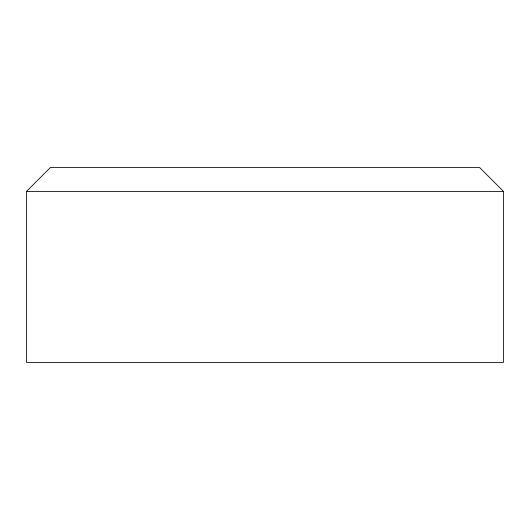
<?xml version="1.0" encoding="UTF-8"?>
<svg xmlns="http://www.w3.org/2000/svg" width="530" height="530" viewBox="0 0 530 530"><rect width="100%" height="100%" fill="white"/><g stroke="black" fill="none" stroke-linecap="round" stroke-linejoin="round"><path stroke-width="0.79" d="M26.5 191.423L50.35 167.573L479.65 167.573L503.5 191.423L503.5 362.427L26.5 362.427L26.5 191.423L503.5 191.423"/></g></svg>
